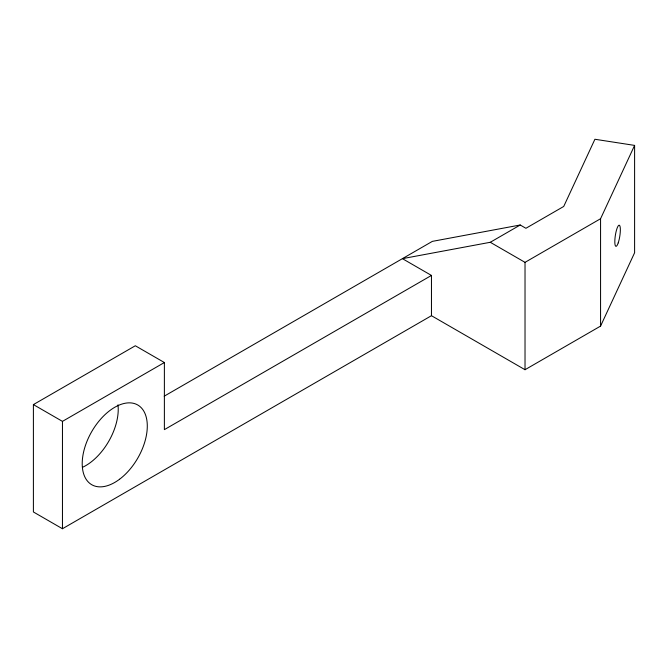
<?xml version="1.0" encoding="UTF-8"?>
<svg xmlns="http://www.w3.org/2000/svg" width="668" height="668" viewBox="0 0 668 668"><rect width="100%" height="100%" fill="white"/><g stroke="black" fill="none" stroke-linecap="round" stroke-linejoin="round"><path stroke-width="1" d="M431.461 315.697L431.461 275.433L164.378 429.633L164.378 362.532L135.32 345.757L33.4 404.599L33.4 511.964L62.458 528.739L431.461 315.697L525.023 369.713L600.565 326.093L600.565 218.728L634.6 145.399L594.912 139.261L563.725 206.454L525.908 228.289L520.213 224.999L432.346 241.373L164.194 396.191M600.565 326.093L634.6 252.763L634.6 145.399M33.4 404.599L62.458 421.374L164.378 362.532M431.461 275.433L402.412 258.658L490.279 242.284L520.213 224.999M490.279 242.284L525.023 262.349L600.565 218.728M525.023 262.349L525.023 369.713M62.458 421.374L62.458 528.739M117.994 404.833A46.025 26.57 -60 0 1 82.874 467.149M618.217 242.876A10.68 2.255 -81.2 0 0 619.595 225.433A10.68 2.255 -81.2 0 0 614.936 238.935A10.68 2.255 -81.2 0 0 618.217 242.876M119.58 479.232A46.025 26.57 -60 0 0 140.213 406.754A46.025 26.57 -60 0 0 84.469 448.595A46.025 26.57 -60 0 0 119.58 479.232"/></g></svg>
